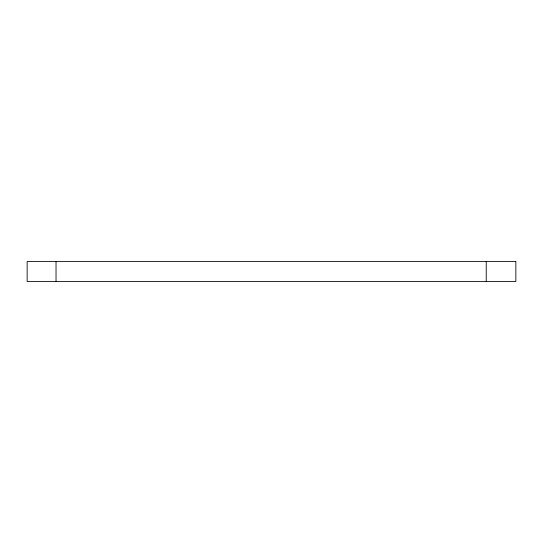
<?xml version="1.0" encoding="UTF-8"?>
<svg xmlns="http://www.w3.org/2000/svg" width="543" height="543" viewBox="0 0 543 543"><rect width="100%" height="100%" fill="white"/><g stroke="black" fill="none" stroke-linecap="round" stroke-linejoin="round"><path stroke-width="0.81" d="M486.229 261.502L486.229 281.498M56.031 261.502L56.031 281.498M515.85 261.502L27.15 261.502L27.15 281.498L515.85 281.498L515.85 261.502"/></g></svg>
